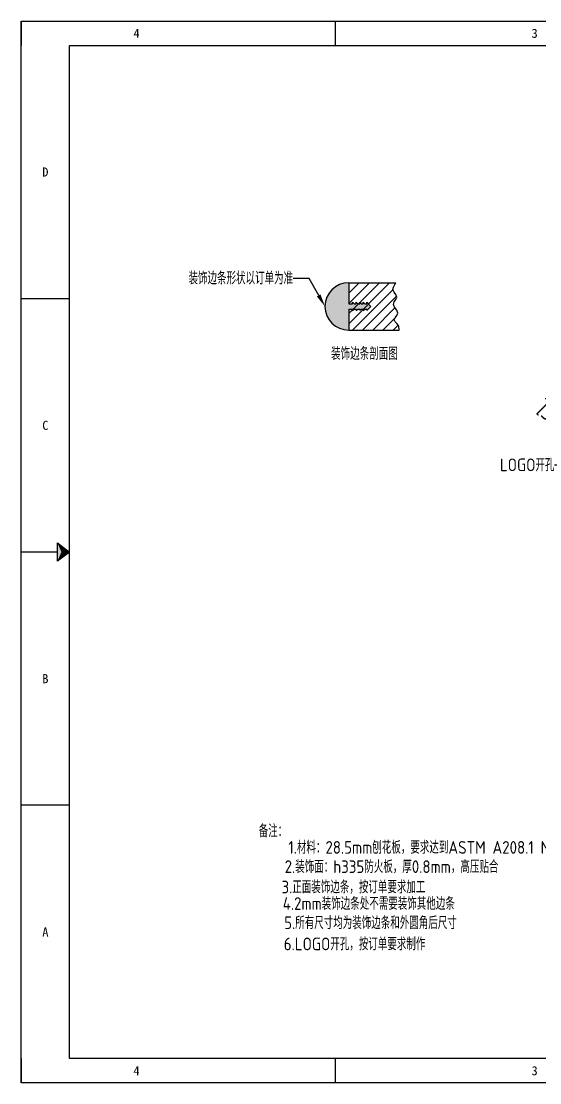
# Model space of a CAD drawing. Header units: millimetres. Extents: x -8883 to 24658, y -3888 to 19148.
# Drawn here: x -8883 to -7247, y 2 to 3353 of the extents above; entities that cross this region are included whole.
import ezdxf
from ezdxf import colors
from ezdxf.entities.mleader import LeaderData, LeaderLine
from ezdxf.enums import TextEntityAlignment as Align
from ezdxf.math import Vec2, Vec3

# ---------------------------------------------------------------- set-up
doc = ezdxf.new("R2010")
doc.units = ezdxf.units.MM
doc.header["$MEASUREMENT"] = 0
doc.linetypes.add('DOT', pattern=[0.2, 0.1, -0.1])
for name, color, linetype in [('ATTACHMENT', 7, 'Continuous'), ('DIM', 254, 'Continuous'), ('print', 30, 'Continuous')]:
    doc.layers.add(name, color=color, linetype=linetype)
doc.styles.add('Dartop', font='')
doc.styles.add('Dartop Text Style', font='gbenor.shx', dxfattribs={"bigfont": 'gbcbig.shx'})
doc.styles.get('Dartop').set_extended_font_data('FangSong_GB2312')
doc.dimstyles.new('Dartop DIM Style', dxfattribs={"dimscale": 20, "dimtxt": 2.5, "dimasz": 1.5, "dimexe": 2.25, "dimexo": 2, "dimtad": 1, "dimdsep": 46, "dimtxsty": 'Dartop Text Style', "dimblk": 'ARCHTICK', "dimcen": 0.09, "dimadec": 1, "dimazin": 0, "dimtfac": 1, "dimtofl": 0, "dimtmove": 0, "dimatfit": 1, "dimfxl": 1, "dimtolj": 1, "dimtzin": 0, "dimarcsym": 0})

# ---------------------------------------------------------------- blocks, each defined once
blk = doc.blocks.new('*U85')
at = {"color": 254, "linetype": 'Continuous', "extrusion": (0, 0, -1)}
for points in [[(-0.833, 11), (-0.75, 10.812), (-0.75, 11.188)], [(-0.833, 11), (-0.75, 11.188), (-1, 11)], [(-0.833, 11), (-1, 11), (-0.75, 10.812)]]:
    blk.add_solid(points, dxfattribs=at)
blk = doc.blocks.new('_ArchTick')
at = {"color": 0, "linetype": 'ByBlock', "const_width": 0.15}
blk.add_lwpolyline([(-0.5, -0.5), (0.5, 0.5)], dxfattribs=at)
blk = doc.blocks.new('*D102')
at = {"layer": 'Defpoints', "color": 0, "transparency": 16777216}
for p in [(-7032.8, 2337.4), (-6962.1, 2266.7), (-7208.6, 2161.6)]:
    blk.add_point(p, dxfattribs=at)
at = {"layer": 'DIM', "color": 0, "lineweight": -2, "transparency": 16777216}
for p, q in [((-7061.1, 2309.1), (-7240.5, 2129.8)), ((-6990.4, 2238.4), (-7169.7, 2059)), ((-7137.9, 2090.9), (-7208.6, 2161.6))]:
    blk.add_line(p, q, dxfattribs=at)
at = {"layer": 'DIM', "color": 0, "lineweight": -2, "transparency": 16777216, "xscale": 30, "yscale": 30, "zscale": 30}
for p, rotation in [((-7208.6, 2161.6), 134.9999999999967), ((-7137.9, 2090.9), 314.9999999999967)]:
    blk.add_blockref('_ArchTick', p, dxfattribs=dict(at, rotation=rotation))
at = {"layer": 'DIM', "color": 0, "transparency": 16777216, "insert": (-7173.3, 2126.2), "char_height": 50, "attachment_point": 5, "rotation": 315, "style": 'Dartop Text Style'}
blk.add_mtext('\\A1;100\\P [3.94]', dxfattribs=at)

msp = doc.modelspace()

# ---------------------------------------------------------------- hatches: boundary and pattern name
at = {"layer": 'ATTACHMENT', "linetype": 'Continuous'}
h = msp.add_hatch(color=256, dxfattribs=at)
edge = h.paths.add_edge_path()
edge.add_line((-7832.138, 2444.434), (-7826.095, 2444.434))
edge.add_line((-7826.095, 2444.434), (-7826.095, 2439.392))
edge.add_line((-7826.095, 2439.392), (-7821.034, 2444.434))
edge.add_line((-7821.034, 2444.434), (-7814.991, 2444.434))
edge.add_line((-7814.991, 2444.434), (-7814.991, 2439.392))
edge.add_line((-7814.991, 2439.392), (-7809.931, 2444.434))
edge.add_line((-7809.931, 2444.434), (-7803.888, 2444.434))
edge.add_line((-7803.888, 2444.434), (-7803.888, 2439.392))
edge.add_line((-7803.888, 2439.392), (-7798.828, 2444.434))
edge.add_line((-7798.828, 2444.434), (-7792.785, 2444.434))
edge.add_line((-7792.785, 2444.434), (-7792.785, 2439.392))
edge.add_line((-7792.785, 2439.392), (-7779.51, 2452.62))
edge.add_line((-7792.785, 2465.849), (-7779.51, 2452.62))
edge.add_line((-7792.785, 2460.806), (-7792.785, 2465.849))
edge.add_line((-7798.828, 2460.806), (-7792.785, 2460.806))
edge.add_line((-7803.888, 2465.849), (-7798.828, 2460.806))
edge.add_line((-7803.888, 2460.806), (-7803.888, 2465.849))
edge.add_line((-7809.931, 2460.806), (-7803.888, 2460.806))
edge.add_line((-7814.991, 2465.849), (-7809.931, 2460.806))
edge.add_line((-7814.991, 2460.806), (-7814.991, 2465.849))
edge.add_line((-7821.034, 2460.806), (-7814.991, 2460.806))
edge.add_line((-7826.095, 2465.849), (-7821.034, 2460.806))
edge.add_line((-7826.095, 2460.806), (-7826.095, 2465.849))
edge.add_line((-7832.138, 2460.806), (-7826.095, 2460.806))
edge.add_line((-7837.198, 2465.849), (-7832.138, 2460.806))
edge.add_line((-7837.198, 2460.806), (-7837.198, 2465.849))
edge.add_line((-7849.768, 2460.806), (-7837.198, 2460.806))
edge.add_line((-7849.768, 2527.423), (-7849.768, 2460.806))
edge.add_arc((-7849.768, 2452.62), 74.803, 90, 270)
edge.add_line((-7849.768, 2444.434), (-7849.768, 2377.817))
edge.add_line((-7849.768, 2444.434), (-7837.198, 2444.434))
edge.add_line((-7837.198, 2444.434), (-7837.198, 2439.392))
edge.add_line((-7837.198, 2439.392), (-7832.138, 2444.434))

# ---------------------------------------------------------------- linework, layer by layer
at = {"color": 0, "linetype": 'DOT'}
for p, q in [((-8883.214, 3352.783), (-4121.978, 3352.783)), ((-8883.214, 78.573), (-8883.214, 3276.639)), ((-4121.978, 2.429), (-8883.214, 2.429))]:
    msp.add_line(p, q, dxfattribs=at)
at = {"color": 0}
for p, q in [((-8883.214, 3352.783), (-8883.214, 3276.639)), ((-7891.126, 3276.639), (-7891.126, 3352.783)), ((-8730.925, 78.573), (-8730.925, 3276.639)), ((-8730.925, 3276.639), (-4198.122, 3276.639)), ((-8730.925, 2477.123), (-8883.214, 2477.123)), ((-8768.997, 1677.606), (-8883.214, 1677.606)), ((-8730.925, 878.09), (-8883.214, 878.09)), ((-8883.214, 78.573), (-8883.214, 2.429)), ((-4198.122, 78.573), (-8730.925, 78.573)), ((-7891.126, 2.429), (-7891.126, 78.573))]:
    msp.add_line(p, q, dxfattribs=at)
msp.add_lwpolyline([(-8730.925, 1677.606), (-8768.997, 1649.052), (-8768.997, 1706.16), (-8730.925, 1677.606)], close=True, dxfattribs=at)
at = {"layer": 'ATTACHMENT', "linetype": 'Continuous'}
for p, q in [((-7849.768, 2494.161), (-7816.507, 2527.423)), ((-7849.768, 2462.134), (-7784.479, 2527.423)), ((-7849.768, 2430.106), (-7752.452, 2527.423)), ((-7849.768, 2398.079), (-7720.424, 2527.423)), ((-7849.768, 2527.423), (-7849.768, 2460.806)), ((-7849.768, 2527.423), (-7701.387, 2527.423)), ((-7710.35, 2505.647), (-7708.766, 2513.624)), ((-7708.766, 2513.624), (-7704.118, 2521.77)), ((-7704.118, 2521.77), (-7701.387, 2527.423)), ((-7838.003, 2377.817), (-7710.292, 2505.528)), ((-7805.975, 2377.817), (-7698.837, 2484.956)), ((-7706.512, 2497.736), (-7710.35, 2505.647)), ((-7700.67, 2489.891), (-7706.512, 2497.736)), ((-7697.739, 2482.001), (-7700.67, 2489.891)), ((-7700.625, 2474.415), (-7697.739, 2482.001)), ((-7849.768, 2460.806), (-7837.198, 2460.806)), ((-7837.198, 2460.806), (-7837.198, 2465.849)), ((-7837.198, 2465.849), (-7832.138, 2460.806)), ((-7832.138, 2460.806), (-7826.095, 2460.806)), ((-7826.095, 2460.806), (-7826.095, 2465.849)), ((-7826.095, 2465.849), (-7821.034, 2460.806)), ((-7821.034, 2460.806), (-7814.991, 2460.806)), ((-7814.991, 2460.806), (-7814.991, 2465.849)), ((-7814.991, 2465.849), (-7809.931, 2460.806)), ((-7809.931, 2460.806), (-7803.888, 2460.806)), ((-7803.888, 2460.806), (-7803.888, 2465.849)), ((-7803.888, 2465.849), (-7798.828, 2460.806)), ((-7798.828, 2460.806), (-7792.785, 2460.806)), ((-7792.785, 2460.806), (-7792.785, 2465.849)), ((-7792.785, 2465.849), (-7779.51, 2452.62)), ((-7792.785, 2439.392), (-7779.51, 2452.62)), ((-7773.947, 2377.817), (-7703.604, 2448.16)), ((-7708.773, 2459.144), (-7705.861, 2466.769)), ((-7704.976, 2449.929), (-7708.773, 2459.144)), ((-7705.861, 2466.769), (-7700.625, 2474.415)), ((-7697.868, 2440.767), (-7704.976, 2449.929)), ((-7849.768, 2444.434), (-7849.768, 2377.817)), ((-7849.768, 2444.434), (-7837.198, 2444.434)), ((-7837.198, 2439.392), (-7832.138, 2444.434)), ((-7837.198, 2444.434), (-7837.198, 2439.392)), ((-7832.138, 2444.434), (-7826.095, 2444.434)), ((-7826.095, 2439.392), (-7821.034, 2444.434)), ((-7826.095, 2444.434), (-7826.095, 2439.392)), ((-7821.034, 2444.434), (-7814.991, 2444.434)), ((-7814.991, 2439.392), (-7809.931, 2444.434)), ((-7814.991, 2444.434), (-7814.991, 2439.392)), ((-7809.931, 2444.434), (-7803.888, 2444.434)), ((-7803.888, 2439.392), (-7798.828, 2444.434)), ((-7803.888, 2444.434), (-7803.888, 2439.392)), ((-7798.828, 2444.434), (-7792.785, 2444.434)), ((-7792.785, 2444.434), (-7792.785, 2439.392)), ((-7741.92, 2377.817), (-7704.11, 2415.627)), ((-7706.409, 2410.277), (-7703.471, 2417.114)), ((-7703.471, 2417.114), (-7697.979, 2424.277)), ((-7697.979, 2424.277), (-7694.586, 2431.558)), ((-7694.586, 2431.558), (-7697.868, 2440.767)), ((-7709.892, 2377.817), (-7694.039, 2393.671)), ((-7703.47, 2403.762), (-7706.409, 2410.277)), ((-7697.13, 2397.345), (-7703.47, 2403.762)), ((-7691.434, 2390.573), (-7697.13, 2397.345)), ((-7690.084, 2379.197), (-7691.434, 2390.573)), ((-7690.736, 2377.817), (-7690.084, 2379.197)), ((-7849.768, 2377.817), (-7690.736, 2377.817))]:
    msp.add_line(p, q, dxfattribs=at)
msp.add_arc((-7849.768, 2452.62), 74.803, 90, 270, dxfattribs=at)
at = {"layer": 'print'}
msp.add_lwpolyline([(-8883.214, 3352.783), (-4045.833, 3352.783), (-4045.833, 2.429), (-8883.214, 2.429)], close=True, dxfattribs=at)

# ---------------------------------------------------------------- block references
at = {"color": 0, "linetype": 'Continuous', "xscale": 152.2888407109637, "yscale": 152.2888407109637, "zscale": 152.2888407109637}
msp.add_blockref('*U85', (-8883.214, 2.429), dxfattribs=at)

# ---------------------------------------------------------------- texts
at = {"color": 0, "style": 'Dartop'}
for s, p in [('4', (-8519.318, 3314.711)), ('3', (-7262.935, 3314.711)), ('D', (-8807.069, 2876.881)), ('C', (-8807.069, 2077.364)), ('B', (-8807.069, 1277.848)), ('A', (-8807.069, 478.331)), ('4', (-8519.318, 40.501)), ('3', (-7262.935, 40.501))]:
    msp.add_text(s, height=28.554, dxfattribs=at).set_placement(p, align=Align.MIDDLE_CENTER)
at = {"layer": 'DIM', "style": 'Dartop Text Style'}
for s, p in [('装饰边条剖面图', (-7800.148, 2303.893)), ('备注：', (-8088.748, 797.24)), ('1.材料：28.5mm刨花板，要求达到ASTM A208.1 M3级标准', (-7568.455, 745.256)), ('2.装饰面：h335防火板，厚0.8mm，高压贴合           ', (-7595.244, 684.492)), ('3.正面装饰边条，按订单要求加工                    ', (-7617.744, 620.243)), ('4.2mm装饰边条处不需要装饰其他边条                 ', (-7601.911, 568.155)), ('5.所有尺寸均为装饰边条和外圆角后尺寸              ', (-7629.067, 507.391)), ('6.LOGO开孔，按订单要求制作              ', (-7679.313, 440.504))]:
    msp.add_text(s, height=40, dxfattribs=at).set_placement(p, align=Align.MIDDLE_CENTER)

# ---------------------------------------------------------------- dimensions: what is measured, and where the dimension line sits
at = {"layer": 'DIM'}
dim = msp.add_linear_dim(base=(-7208.633, 2161.575), p1=(-6962.099, 2266.688), p2=(-7032.81, 2337.398), angle=135, dimstyle='Dartop DIM Style', override={"dimpost": '\\X'}, dxfattribs=at)
dim.commit()
dim.dimension.update_dxf_attribs({"geometry": '*D102', "text_midpoint": (-7173.278, 2126.22), "dimtype": 161})

# ---------------------------------------------------------------- leaders
ml = msp.add_multileader_mtext('Standard', dxfattribs=at)
ml.set_content('装饰边条形状以订单为准', color=256, style='Dartop Text Style')
ml.set_leader_properties()
ml.build(insert=Vec2(0, 0))
ml.multileader.update_dxf_attribs({"dogleg_length": 0.36, "arrow_head_size": 40})
ctx = ml.context
ctx.base_point, ctx.char_height, ctx.arrow_head_size, ctx.landing_gap_size, ctx.plane_origin = Vec3(-8340.347, 2540.448), 40, 40, 0.09, Vec3(-7697.801, 2701.686)
ctx.text_align_type = 2
notes = []
notes.append((ctx, [(0, (1, 1, 0), (-7974.869, 2540.448), (-1, 0), 50.298, [(0, [(-7924.571, 2452.62)], 0, [])])]))
ctx.mtext.insert, ctx.mtext.alignment, ctx.mtext.flow_direction = Vec3(-8025.257, 2561.992), 3, 5
ml = msp.add_multileader_mtext('Standard', dxfattribs=at)
ml.set_content('LOGO开孔', color=256, style='Dartop Text Style')
ml.set_leader_properties()
ml.build(insert=Vec2(0, 0))
ml.multileader.update_dxf_attribs({"dogleg_length": 0.36, "arrow_head_size": 40})
ctx = ml.context
ctx.base_point, ctx.char_height, ctx.arrow_head_size, ctx.landing_gap_size, ctx.plane_origin = Vec3(-7355.221, 1951.321), 40, 40, 0.09, Vec3(-6876.254, 1931.942)
ctx.text_align_type = 2
notes.append((ctx, [(0, (1, 1, 0), (-6995.045, 1951.321), (-1, 0), 205.192, [(0, [(-6947.957, 2252.545)], 0, [])])]))
ctx.mtext.insert, ctx.mtext.alignment, ctx.mtext.flow_direction = Vec3(-7200.327, 1972.644), 3, 5
ml = msp.add_multileader_mtext('Standard', dxfattribs=at)
ml.set_content('背部和两侧装饰边条', color=256, style='Dartop Text Style')
ml.set_leader_properties()
ml.build(insert=Vec2(0, 0))
ml.multileader.update_dxf_attribs({"dogleg_length": 0.36, "arrow_head_size": 40})
ctx = ml.context
ctx.base_point, ctx.char_height, ctx.arrow_head_size, ctx.landing_gap_size, ctx.plane_origin = Vec3(-7058.173, 1727.428), 40, 40, 0.09, Vec3(-6472.98, 1888.666)
ctx.text_align_type = 2
notes.append((ctx, [(0, (1, 1, 0), (-6750.048, 1727.428), (-1, 0), 50.298, [(0, [(-6690.343, 1850.681)], 0, [])])]))
ctx.mtext.insert, ctx.mtext.alignment, ctx.mtext.flow_direction = Vec3(-6800.436, 1748.973), 3, 5
for ctx, leaders in notes:
    for number, flags, end, landing, length, lines in leaders:
        leader = LeaderData()
        leader.index, (leader.has_last_leader_line, leader.has_dogleg_vector, leader.attachment_direction) = number, flags
        leader.last_leader_point, leader.dogleg_vector, leader.dogleg_length = Vec3(end), Vec3(landing), length
        for number, points, colour, breaks in lines:
            line = LeaderLine()
            line.index, line.vertices, line.color, line.breaks = number, Vec3.list(points), colors.encode_raw_color(colour), breaks
            leader.lines.append(line)
        ctx.leaders.append(leader)

doc.saveas('drawing.dxf')
